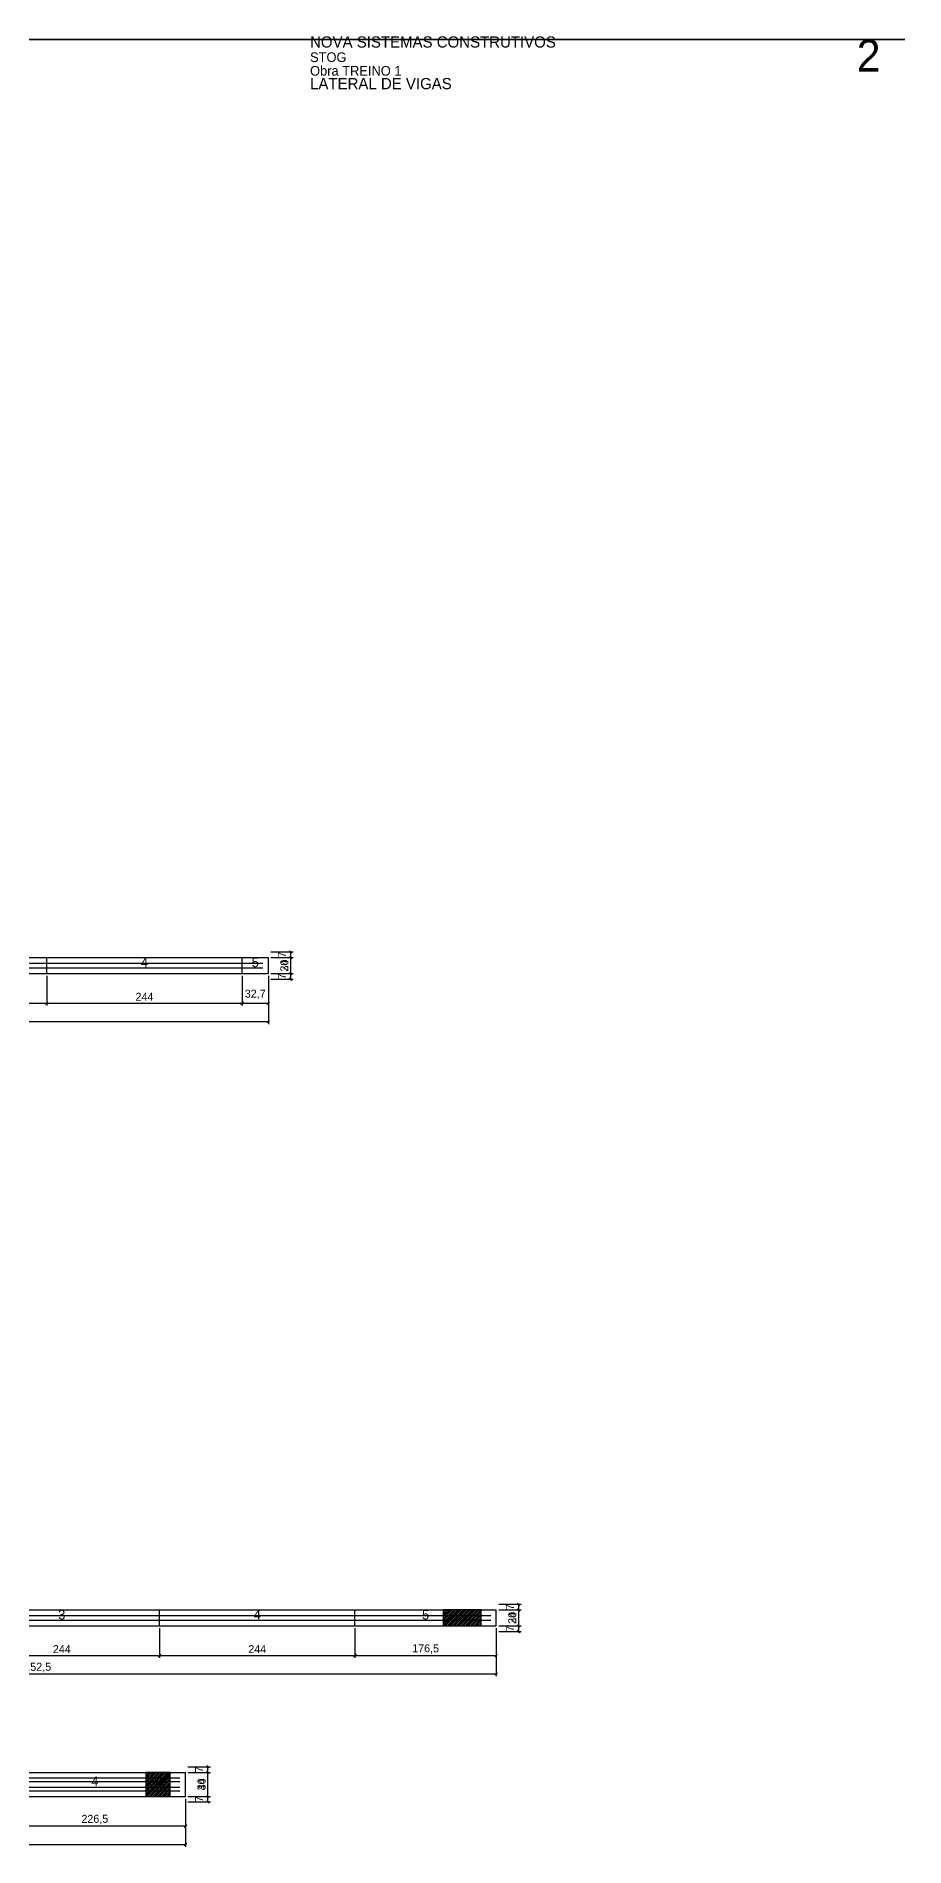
# Model space of a CAD drawing. Extents: x -13000 to 3070, y -38587 to 694.
# Drawn here: x 1986 to 3070, y -1978 to 284 of the extents above; entities that cross this region are included whole.
import ezdxf
from ezdxf.enums import TextEntityAlignment as Align

# ---------------------------------------------------------------- set-up
doc = ezdxf.new("R2010")
doc.units = 0
for name, color, linetype in [('5', 5, 'Continuous'), ('CARIMBO', 255, 'Continuous'), ('COTA', 241, 'Continuous'), ('Painéis', 200, 'Continuous'), ('SARR_2.2x7', 40, 'Continuous')]:
    doc.layers.add(name, color=color, linetype=linetype)
doc.dimstyles.new('PAINEL', dxfattribs={"dimtxt": 10, "dimasz": 3, "dimexe": 3, "dimexo": 3, "dimgap": 3, "dimtad": 1, "dimblk": 'OBLIQUE', "dimblk1": 'OBLIQUE', "dimcen": 2.5, "dimclrd": 4, "dimclre": 4, "dimclrt": 240, "dimazin": 3, "dimtfac": 1, "dimtmove": 0, "dimatfit": 3})

# ---------------------------------------------------------------- blocks, each defined once
blk = doc.blocks.new('_OBLIQUE')
at = {"color": 0, "linetype": 'BYBLOCK'}
blk.add_line((-0.5, -0.5), (0.5, 0.5), dxfattribs=at)

msp = doc.modelspace()

# ---------------------------------------------------------------- hatches: boundary and pattern name
at = {"layer": 'COTA'}
h = msp.add_hatch(dxfattribs=at)
h.set_pattern_fill('ANSI31', scale=0.5)
h.paths.add_polyline_path([(2493.5, -1702), (2541, -1702), (2541, -1682), (2493.5, -1682)])
h = msp.add_hatch(dxfattribs=at)
h.set_pattern_fill('ANSI31', scale=0.5)
h.paths.add_polyline_path([(2122.3, -1915), (2153, -1915), (2153, -1885), (2122.3, -1885)])

# ---------------------------------------------------------------- linework, layer by layer
at = {"layer": 'CARIMBO', "lineweight": 35}
msp.add_line((1585, 280), (3070, 280), dxfattribs=at)
at = {"layer": 'Painéis'}
for p, q in [((1754.7, -867), (1998.7, -867)), ((1998.7, -887), (1998.7, -867)), ((1998.7, -887), (1998.7, -867)), ((1998.7, -867), (2242.7, -867)), ((1998.7, -887), (1998.7, -867)), ((2242.7, -887), (2242.7, -867)), ((2242.7, -887), (2242.7, -867)), ((2242.7, -867), (2275.4, -867)), ((2242.7, -887), (2242.7, -867)), ((2275.4, -887), (2275.4, -867)), ((1754.7, -887), (1998.7, -887)), ((1998.7, -887), (2242.7, -887)), ((2242.7, -887), (2275.4, -887)), ((1895.5, -1682), (2139.5, -1682)), ((2139.5, -1702), (2139.5, -1682)), ((2139.5, -1702), (2139.5, -1682)), ((2139.5, -1682), (2383.5, -1682)), ((2139.5, -1702), (2139.5, -1682)), ((2383.5, -1702), (2383.5, -1682)), ((2383.5, -1702), (2383.5, -1682)), ((2383.5, -1682), (2560, -1682)), ((2383.5, -1702), (2383.5, -1682)), ((2560, -1702), (2560, -1682)), ((1895.5, -1702), (2139.5, -1702)), ((2139.5, -1702), (2383.5, -1702)), ((2383.5, -1702), (2560, -1702)), ((1945.5, -1885), (2172, -1885)), ((2172, -1915), (2172, -1885)), ((1945.5, -1915), (2172, -1915))]:
    msp.add_line(p, q, dxfattribs=at)
for points in [[(2493.5, -1702), (2541, -1702), (2541, -1682), (2493.5, -1682)], [(2122.3, -1915), (2153, -1915), (2153, -1885), (2122.3, -1885)]]:
    msp.add_lwpolyline(points, close=True, dxfattribs=at)
at = {"layer": 'SARR_2.2x7'}
for points in [[(1754.7, -874), (1998.7, -874)], [(1754.7, -874), (1998.7, -874)], [(1754.7, -880), (1998.7, -880)], [(1754.7, -880), (1998.7, -880)], [(1998.7, -874), (2242.7, -874)], [(1998.7, -874), (2242.7, -874)], [(1998.7, -880), (2242.7, -880)], [(1998.7, -880), (2242.7, -880)], [(2242.7, -874), (2268.4, -874)], [(2242.7, -874), (2268.4, -874)], [(2242.7, -880), (2268.4, -880)], [(2242.7, -880), (2268.4, -880)], [(1895.5, -1689), (2139.5, -1689)], [(1895.5, -1689), (2139.5, -1689)], [(1895.5, -1695), (2139.5, -1695)], [(1895.5, -1695), (2139.5, -1695)], [(2139.5, -1689), (2383.5, -1689)], [(2139.5, -1689), (2383.5, -1689)], [(2139.5, -1695), (2383.5, -1695)], [(2139.5, -1695), (2383.5, -1695)], [(2383.5, -1689), (2553, -1689)], [(2383.5, -1689), (2553, -1689)], [(2383.5, -1695), (2553, -1695)], [(2383.5, -1695), (2553, -1695)], [(1945.5, -1892), (2165, -1892)], [(1945.5, -1892), (2165, -1892)], [(1945.5, -1896.5), (2165, -1896.5)], [(1945.5, -1896.5), (2165, -1896.5)], [(1945.5, -1903.5), (2165, -1903.5)], [(1945.5, -1903.5), (2165, -1903.5)], [(1945.5, -1908), (2165, -1908)], [(1945.5, -1908), (2165, -1908)]]:
    msp.add_lwpolyline(points, dxfattribs=at)

# ---------------------------------------------------------------- texts
at = {"layer": '5'}
for s, height, p in [('4', 12, (2120.7, -873)), ('5', 12, (2259.05, -873)), ('3', 12, (2017.5, -1688)), ('4', 12, (2261.5, -1688)), ('5', 12, (2471.75, -1688)), ('PILAR', 5, (2517.25, -1692)), ('4', 12, (2058.75, -1896)), ('PILAR', 5, (2137.65, -1900))]:
    msp.add_text(s, height=height, dxfattribs=at).set_placement(p, align=Align.MIDDLE_CENTER)
at = {"layer": 'CARIMBO'}
for s, height, p in [('NOVA SISTEMAS CONSTRUTIVOS', 14, (2327.5, 270)), ('2', 40, (3010, 240)), ('STOG', 12, (2327.5, 252)), ('Obra TREINO 1', 12, (2327.5, 235)), ('LATERAL DE VIGAS', 14, (2327.5, 218))]:
    msp.add_text(s, height=height, dxfattribs=at).set_placement(p)

# ---------------------------------------------------------------- dimensions: what is measured, and where the dimension line sits
at = {"layer": 'COTA'}
for base, p1, p2 in [((2303.4, -894), (2275.4, -894), (2275.4, -860)), ((2303.4, -867), (2275.4, -867), (2275.4, -860)), ((2303.4, -887), (2275.4, -887), (2275.4, -867)), ((2303.4, -894), (2275.4, -894), (2275.4, -887)), ((2588, -1709), (2560, -1709), (2560, -1675)), ((2588, -1682), (2560, -1682), (2560, -1675)), ((2588, -1702), (2560, -1702), (2560, -1682)), ((2588, -1709), (2560, -1709), (2560, -1702)), ((2200, -1922), (2172, -1922), (2172, -1878)), ((2200, -1885), (2172, -1885), (2172, -1878)), ((2200, -1915), (2172, -1915), (2172, -1885)), ((2200, -1922), (2172, -1922), (2172, -1915))]:
    msp.add_linear_dim(base=base, p1=p1, p2=p2, angle=90, dimstyle='PAINEL', dxfattribs=at).render()
for base, p1, p2 in [((1266.7, -947), (1266.7, -887), (2275.4, -887)), ((1754.7, -924), (1754.7, -887), (1998.7, -887)), ((1998.7, -924), (1998.7, -887), (2242.7, -887)), ((2242.7, -924), (2242.7, -887), (2275.4, -887)), ((1407.5, -1762), (1407.5, -1702), (2560, -1702)), ((1895.5, -1739), (1895.5, -1702), (2139.5, -1702)), ((2139.5, -1739), (2139.5, -1702), (2383.5, -1702)), ((2383.5, -1739), (2383.5, -1702), (2560, -1702)), ((1213.5, -1975), (1213.5, -1915), (2172, -1915)), ((1945.5, -1952), (1945.5, -1915), (2172, -1915))]:
    msp.add_linear_dim(base=base, p1=p1, p2=p2, dimstyle='PAINEL', dxfattribs=at).render()

doc.saveas('drawing.dxf')
